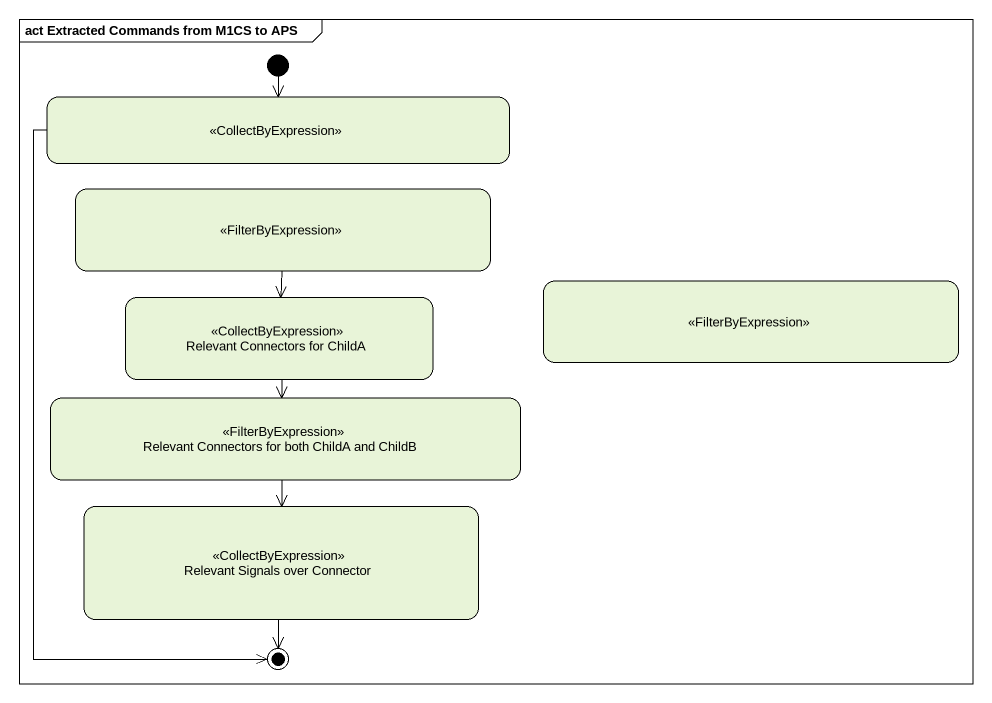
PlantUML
@startuml
mainframe act Extracted Commands from M1CS to APS
hide empty description
state " " as state1 <<CollectByExpression>>
state " " as state2 <<FilterByExpression>>
state " " as state3 <<FilterByExpression>>
state "Relevant Connectors for ChildA" as Relevant_Connectors_for <<CollectByExpression>>
state "Relevant Connectors for both ChildA and ChildB" as Relevant_Connectors_for_2 <<FilterByExpression>>
state "Relevant Signals over Connector" as Relevant_Signals_over <<CollectByExpression>>
[*] --> state1
state2 --> Relevant_Connectors_for
Relevant_Connectors_for --> Relevant_Connectors_for_2
Relevant_Connectors_for_2 --> Relevant_Signals_over
state1 --> [*]
Relevant_Signals_over --> [*]
@enduml
